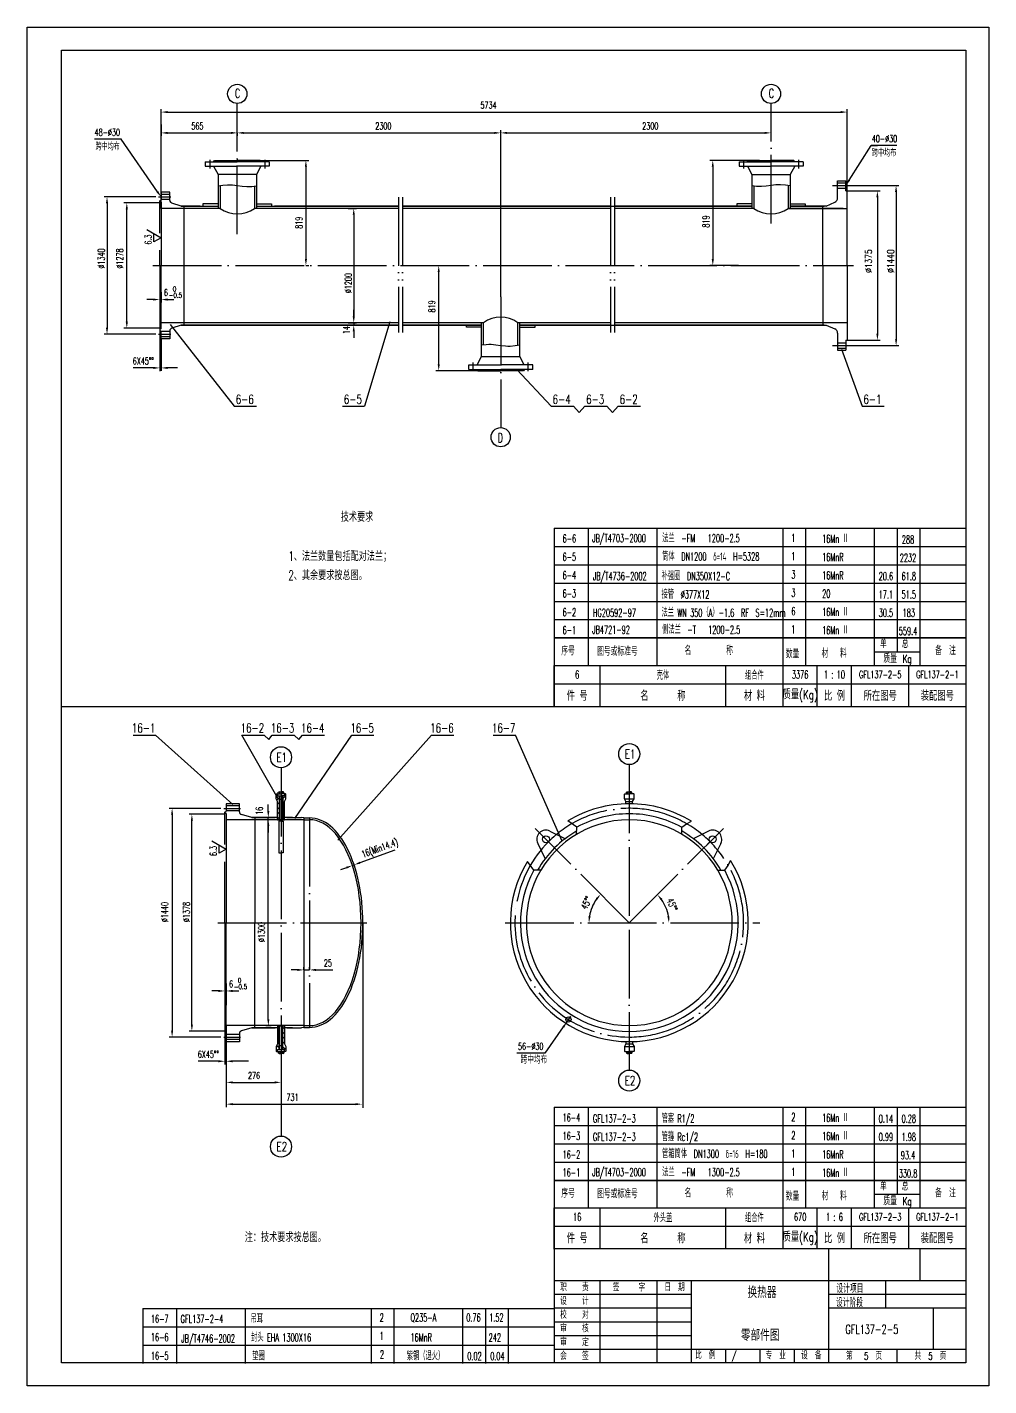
# Model space of a CAD drawing. Extents: x -955 to 1252, y 69 to 1417.
# Drawn here: x -955 to -534, y 72 to 666 of the extents above; entities that cross this region are included whole.
import ezdxf
from ezdxf.enums import TextEntityAlignment as Align

# ---------------------------------------------------------------- set-up
doc = ezdxf.new("R2010")
doc.units = 0
doc.header["$MEASUREMENT"] = 0
doc.linetypes.add('DASHDOT-M', pattern=[36, 30, -3, 0, -3])
doc.linetypes.add('DIVIDE-M', pattern=[39, 30, -3, 0, -3, 0, -3])
doc.layers.get('0').update_dxf_attribs({"linetype": 'CONTINUOUS'})
for name, color, linetype in [('CDR_DWG1', 4, 'CONTINUOUS'), ('CDR_DWG2', 2, 'CONTINUOUS'), ('CDR_DWG3', 1, 'DASHDOT-M'), ('CDR_DWG4', 3, 'DIVIDE-M')]:
    doc.layers.add(name, color=color, linetype=linetype)
doc.styles.add('HZ', font='romans', dxfattribs={"width": 0.7, "bigfont": 'hz'})

# ---------------------------------------------------------------- blocks, each defined once
blk = doc.blocks.new('*X13')
for p, q in [((15.53, 49.48), (16.04, 49.98)), ((15.79, 47.61), (16.92, 48.74)), ((18.35, 48.05), (19.73, 49.43)), ((16.16, 45.86), (16.92, 46.62)), ((16.16, 43.74), (16.92, 44.5)), ((16.16, 41.62), (16.92, 42.38)), ((18.35, 45.93), (19.1, 46.68)), ((18.35, 43.8), (19.1, 44.56)), ((18.35, 41.68), (19.1, 42.44)), ((16.16, 39.5), (16.92, 40.26)), ((18.35, 39.56), (19.1, 40.32))]:
    blk.add_line(p, q)

msp = doc.modelspace()

# ---------------------------------------------------------------- linework, layer by layer
for p, q in [((-954.67, 72.48), (-954.67, 666.48)), ((-954.67, 666.48), (-534.17, 666.48)), ((-534.17, 666.48), (-534.17, 72.48)), ((-896.1, 624), (-896.1, 630.61)), ((-862.8, 620.26), (-862.8, 633.11)), ((-596.11, 594.86), (-596.11, 630.61)), ((-896.1, 587.26), (-896.1, 624)), ((-896.1, 624), (-896.1, 619.01)), ((-893.3, 629.36), (-598.91, 629.36)), ((-893.3, 620.26), (-865.6, 620.26)), ((-862.8, 620.26), (-862.8, 621.51)), ((-862.8, 620.26), (-862.8, 619.01)), ((-860, 620.26), (-750.41, 620.26)), ((-747.61, 548.55), (-747.61, 621.51)), ((-744.81, 620.26), (-632.21, 620.26)), ((-629.41, 616.51), (-629.41, 621.51)), ((-596.11, 605.8), (-596.11, 618.76)), ((-913.83, 617.48), (-925.18, 617.48)), ((-913.46, 617.48), (-913.83, 617.48)), ((-897.7, 594.54), (-913.64, 617.48)), ((-595.21, 599.62), (-585.68, 614.72)), ((-585.68, 614.72), (-582.88, 614.72)), ((-574.33, 614.72), (-585.68, 614.72)), ((-852.8, 608.26), (-831.54, 608.26)), ((-634.41, 608.26), (-656.12, 608.26)), ((-832.79, 605.46), (-832.79, 565.06)), ((-654.87, 605.46), (-654.87, 565.06)), ((-596.11, 594.86), (-581.64, 594.86)), ((-594.61, 597.26), (-573.47, 597.26)), ((-574.72, 594.46), (-574.72, 530.06)), ((-898.37, 592.24), (-921, 592.24)), ((-919.75, 589.44), (-919.75, 535.07)), ((-896.7, 589.66), (-912.35, 589.66)), ((-582.89, 592.06), (-582.89, 532.46)), ((-911.1, 537.66), (-911.1, 586.86)), ((-814.25, 587.26), (-810.62, 587.26)), ((-811.87, 584.46), (-811.87, 540.06)), ((-902.35, 578.02), (-896.1, 574.42)), ((-899.23, 572.61), (-899.23, 576.22)), ((-896.1, 574.42), (-899.23, 572.61)), ((-832.88, 562.26), (-831.54, 562.26)), ((-777.08, 562.26), (-773.46, 562.26)), ((-774.71, 519.06), (-774.71, 559.46)), ((-899.5, 547.39), (-902.3, 547.39)), ((-896.7, 547.53), (-896.7, 546.14)), ((-896.1, 547.39), (-896.7, 547.39)), ((-896.1, 547.39), (-896.7, 547.39)), ((-896.1, 550.64), (-896.1, 546.14)), ((-893.3, 547.39), (-890.5, 547.39)), ((-811.87, 540.06), (-811.87, 542.86)), ((-896.7, 534.86), (-912.35, 534.86)), ((-892.21, 536.54), (-864.09, 500.73)), ((-814.25, 537.26), (-810.62, 537.26)), ((-811.87, 536.26), (-813.12, 536.26)), ((-811.87, 537.26), (-811.87, 536.26)), ((-811.87, 537.26), (-811.87, 536.26)), ((-796.16, 537.61), (-807.11, 500.73)), ((-898.37, 532.27), (-921, 532.27)), ((-896.7, 534.23), (-896.7, 516.09)), ((-896.1, 530.23), (-896.1, 518.76)), ((-811.87, 533.46), (-811.87, 530.66)), ((-596.11, 529.66), (-581.64, 529.66)), ((-598.63, 525.77), (-589.61, 500.73)), ((-594.61, 527.26), (-573.47, 527.26)), ((-899.5, 517.51), (-908.29, 517.51)), ((-896.1, 517.51), (-896.7, 517.51)), ((-896.1, 517.51), (-896.7, 517.51)), ((-896.1, 518.76), (-896.1, 516.26)), ((-896.1, 517.51), (-896.1, 518.76)), ((-888.88, 517.51), (-893.3, 517.51)), ((-740.61, 516.86), (-725.51, 500.73)), ((-752.61, 516.26), (-775.96, 516.26)), ((-747.61, 511.81), (-747.61, 503.01)), ((-864.09, 500.73), (-854.38, 500.73)), ((-816.81, 500.73), (-807.11, 500.73)), ((-747.61, 504.26), (-747.61, 491.4)), ((-725.51, 500.73), (-715.81, 500.73)), ((-715.81, 500.73), (-713.31, 497.98)), ((-713.31, 497.98), (-710.86, 500.73)), ((-710.86, 500.73), (-701.16, 500.73)), ((-701.16, 500.73), (-698.66, 497.98)), ((-698.66, 497.98), (-696.2, 500.73)), ((-696.2, 500.73), (-686.5, 500.73)), ((-589.61, 500.73), (-579.91, 500.73)), ((-574.17, 407.45), (-574.17, 447.45)), ((-724.16, 439.45), (-544.17, 439.45)), ((-724.16, 431.45), (-544.17, 431.45)), ((-724.16, 423.45), (-544.17, 423.45)), ((-724.16, 415.45), (-544.17, 415.45)), ((-724.16, 407.45), (-544.17, 407.45)), ((-724.16, 407.45), (-544.17, 407.45)), ((-724.16, 407.45), (-544.17, 407.45)), ((-574.17, 399.45), (-574.17, 407.45)), ((-574.17, 393.45), (-574.17, 399.45)), ((-584.17, 393.45), (-564.17, 393.45)), ((-724.17, 369.45), (-724.17, 387.45)), ((-724.17, 379.45), (-544.17, 379.45)), ((-724.16, 379.45), (-544.17, 379.45)), ((-939.67, 369.48), (-544.17, 369.48)), ((-908.31, 357.02), (-898.6, 357.02)), ((-864.67, 326.57), (-898.6, 357.02)), ((-844.96, 329.16), (-860.76, 357.02)), ((-860.76, 357.02), (-851.06, 357.02)), ((-851.06, 357.02), (-849.04, 355.01)), ((-849.04, 355.01), (-847.55, 357.02)), ((-847.55, 357.02), (-837.85, 357.02)), ((-837.85, 357.02), (-835.83, 355.01)), ((-837.64, 320.55), (-812.74, 357.02)), ((-835.83, 355.01), (-834.35, 357.02)), ((-834.35, 357.02), (-824.64, 357.02)), ((-818.85, 311.03), (-777.86, 357.02)), ((-812.74, 357.02), (-803.04, 357.02)), ((-777.86, 357.02), (-768.16, 357.02)), ((-750.86, 357.02), (-741.16, 357.02)), ((-720.79, 310.57), (-741.16, 357.02)), ((-869.92, 324.95), (-892.55, 324.95)), ((-891.3, 322.15), (-891.3, 227.78)), ((-868.25, 322.36), (-883.9, 322.36)), ((-868.74, 324.95), (-861.42, 324.95)), ((-849.22, 323.77), (-849.22, 326.57)), ((-849.22, 232.76), (-849.22, 320.97)), ((-882.65, 230.36), (-882.65, 319.56)), ((-849.22, 317.17), (-849.22, 314.37)), ((-873.9, 310.73), (-867.65, 307.12)), ((-870.77, 305.32), (-870.77, 308.93)), ((-867.65, 307.12), (-870.77, 305.32)), ((-809.08, 301.21), (-793.79, 306.85)), ((-815.09, 298.99), (-817.71, 298.02)), ((-812.19, 299.24), (-812.89, 301.13)), ((-812.46, 299.96), (-811.71, 300.24)), ((-811.44, 299.51), (-812.14, 301.41)), ((-807.87, 274.97), (-807.87, 194.01)), ((-833.67, 254.31), (-833.67, 255.56)), ((-831.17, 254.31), (-831.17, 255.56)), ((-836.47, 254.31), (-839.27, 254.31)), ((-833.67, 254.31), (-831.17, 254.31)), ((-828.37, 254.31), (-821.07, 254.31)), ((-871.05, 245.1), (-873.85, 245.1)), ((-867.65, 245.1), (-868.25, 245.1)), ((-867.65, 245.1), (-868.25, 245.1)), ((-864.85, 245.1), (-862.05, 245.1)), ((-868.25, 227.56), (-883.9, 227.56)), ((-868.25, 226.94), (-868.25, 212.97)), ((-867.65, 229.97), (-867.65, 196.26)), ((-720.23, 229.37), (-728.36, 217.94)), ((-869.92, 224.98), (-892.55, 224.98)), ((-868.74, 224.98), (-861.42, 224.98)), ((-871.05, 214.38), (-879.84, 214.38)), ((-867.65, 214.38), (-868.25, 214.38)), ((-867.65, 214.38), (-868.25, 214.38)), ((-867.65, 215.63), (-867.65, 213.13)), ((-867.65, 214.38), (-867.65, 215.63)), ((-857.95, 214.38), (-864.85, 214.38)), ((-728.36, 217.94), (-740.53, 217.94)), ((-843.67, 211.92), (-843.67, 181.67)), ((-867.65, 205.25), (-867.65, 203.89)), ((-867.65, 205.14), (-867.65, 203.26)), ((-867.65, 204.2), (-867.65, 202.56)), ((-864.85, 205.14), (-846.47, 205.14)), ((-843.67, 205.25), (-843.67, 203.89)), ((-867.65, 196.72), (-867.65, 194.37)), ((-864.85, 195.62), (-811.05, 195.62)), ((-724.16, 186.29), (-544.17, 186.29)), ((-724.16, 178.29), (-544.17, 178.29)), ((-724.16, 170.29), (-544.17, 170.29)), ((-544.17, 162.29), (-724.16, 162.29)), ((-724.16, 162.29), (-544.17, 162.29)), ((-574.17, 156.29), (-574.17, 162.29)), ((-584.17, 156.29), (-564.17, 156.29)), ((-724.17, 132.3), (-724.17, 150.3)), ((-724.17, 142.3), (-544.17, 142.3)), ((-724.16, 142.3), (-544.17, 142.3)), ((-724.17, 132.51), (-544.17, 132.51)), ((-604.18, 82.51), (-604.18, 132.51)), ((-564.18, 118.51), (-564.18, 132.51)), ((-724.18, 118.51), (-544.18, 118.51)), ((-704.18, 82.51), (-704.18, 118.51)), ((-679.18, 82.51), (-679.18, 118.51)), ((-664.18, 82.51), (-664.18, 118.51)), ((-579.18, 106.51), (-579.18, 118.51)), ((-579.18, 106.51), (-579.18, 118.51)), ((-724.18, 112.51), (-664.18, 112.51)), ((-604.18, 112.51), (-544.18, 112.51)), ((-724.18, 106.51), (-664.18, 106.51)), ((-604.18, 106.51), (-544.18, 106.51)), ((-558.55, 106.51), (-558.55, 88.51)), ((-904.16, 98.3), (-724.17, 98.3)), ((-724.18, 100.51), (-664.18, 100.51)), ((-904.16, 90.3), (-724.17, 90.3)), ((-724.18, 94.51), (-664.18, 94.51)), ((-724.18, 88.51), (-544.18, 88.51)), ((-649.18, 82.51), (-649.18, 88.51)), ((-634.18, 82.51), (-634.18, 88.51)), ((-619.18, 82.51), (-619.18, 88.51)), ((-574.18, 82.51), (-574.18, 88.51)), ((-534.17, 72.48), (-954.67, 72.48))]:
    msp.add_line(p, q)
at = {"extrusion": (0, 0, -1), "flags": 128}
for points in [[(871.2, 597.12), (869.1, 597.4), (867, 597.58), (865.95, 597.59), (864.9, 597.55), (862.8, 597.31), (860.7, 597.01), (858.61, 596.82), (857.56, 596.82), (856.5, 596.88), (854.4, 597.12)], [(739.21, 527.39), (741.31, 527.12), (743.42, 526.94), (744.47, 526.92), (745.52, 526.96), (747.61, 527.2), (749.71, 527.5), (751.81, 527.69), (752.86, 527.7), (753.91, 527.63), (756.01, 527.39)]]:
    msp.add_lwpolyline(points, dxfattribs=at)
at = {"flags": 128}
msp.add_lwpolyline([(-621.01, 597.12), (-623.11, 597.4), (-625.21, 597.58), (-626.26, 597.59), (-627.31, 597.55), (-629.41, 597.31), (-631.51, 597.01), (-633.6, 596.82), (-634.65, 596.82), (-635.7, 596.88), (-637.81, 597.12)], dxfattribs=at)
for radius, start, end in [(17.63, 144.11024, 170.88976), (17.35, 9.25788, 35.74212)]:
    msp.add_arc((-691.39, 274.97), radius, start, end)
for points in [[(-893.3, 629.82), (-893.3, 628.89), (-896.1, 629.36)], [(-598.91, 629.82), (-598.91, 628.89), (-596.11, 629.36)], [(-893.3, 620.72), (-893.3, 619.79), (-896.1, 620.26)], [(-865.6, 620.72), (-865.6, 619.79), (-862.8, 620.26)], [(-860, 620.72), (-860, 619.79), (-862.8, 620.26)], [(-750.41, 620.72), (-750.41, 619.79), (-747.61, 620.26)], [(-744.81, 620.72), (-744.81, 619.79), (-747.61, 620.26)], [(-632.21, 620.72), (-632.21, 619.79), (-629.41, 620.26)], [(-833.25, 605.46), (-832.32, 605.46), (-832.79, 608.26)], [(-655.34, 605.46), (-654.41, 605.46), (-654.87, 608.26)], [(-897.32, 594.81), (-898.08, 594.27), (-896.1, 592.24)], [(-594.82, 599.38), (-595.61, 599.87), (-596.71, 597.26)], [(-583.36, 592.06), (-582.43, 592.06), (-582.89, 594.86)], [(-575.18, 594.46), (-574.25, 594.46), (-574.72, 597.26)], [(-919.28, 589.44), (-920.22, 589.44), (-919.75, 592.24)], [(-910.63, 586.86), (-911.56, 586.86), (-911.1, 589.66)], [(-812.33, 584.46), (-811.4, 584.46), (-811.87, 587.26)], [(-833.25, 565.06), (-832.32, 565.06), (-832.79, 562.26)], [(-655.34, 565.06), (-654.41, 565.06), (-654.87, 562.26)], [(-775.18, 559.46), (-774.25, 559.46), (-774.71, 562.26)], [(-899.5, 547.86), (-899.5, 546.93), (-896.7, 547.39)], [(-893.3, 547.86), (-893.3, 546.93), (-896.1, 547.39)], [(-893.3, 547.86), (-893.3, 546.93), (-896.1, 547.39)], [(-919.28, 535.07), (-920.22, 535.07), (-919.75, 532.27)], [(-910.63, 537.66), (-911.56, 537.66), (-911.1, 534.86)], [(-812.33, 540.06), (-811.4, 540.06), (-811.87, 537.26)], [(-812.33, 540.06), (-811.4, 540.06), (-811.87, 537.26)], [(-812.33, 533.46), (-811.4, 533.46), (-811.87, 536.26)], [(-583.36, 532.46), (-582.43, 532.46), (-582.89, 529.66)], [(-575.18, 530.06), (-574.25, 530.06), (-574.72, 527.26)], [(-899.5, 517.97), (-899.5, 517.04), (-896.7, 517.51)], [(-893.3, 517.97), (-893.3, 517.04), (-896.1, 517.51)], [(-775.18, 519.06), (-774.25, 519.06), (-774.71, 516.26)], [(-890.83, 322.15), (-891.76, 322.15), (-891.3, 324.95)], [(-882.18, 319.56), (-883.11, 319.56), (-882.65, 322.36)], [(-849.69, 323.77), (-848.75, 323.77), (-849.22, 320.97)], [(-849.69, 317.17), (-848.75, 317.17), (-849.22, 319.97)], [(-849.69, 317.17), (-848.75, 317.17), (-849.22, 319.97)], [(-815.25, 299.43), (-814.93, 298.55), (-812.46, 299.96)], [(-809.24, 301.65), (-808.92, 300.77), (-811.71, 300.24)], [(-706.03, 285.6), (-705.32, 285), (-703.86, 287.43)], [(-677.67, 284.8), (-676.96, 285.4), (-679.13, 287.23)], [(-708.33, 277.72), (-709.26, 277.79), (-709.02, 274.97)], [(-673.8, 277.79), (-674.74, 277.72), (-674.04, 274.97)], [(-836.47, 254.78), (-836.47, 253.85), (-833.67, 254.31)], [(-828.37, 254.78), (-828.37, 253.85), (-831.17, 254.31)], [(-871.05, 245.57), (-871.05, 244.64), (-868.25, 245.1)], [(-864.85, 245.57), (-864.85, 244.64), (-867.65, 245.1)], [(-864.85, 245.57), (-864.85, 244.64), (-867.65, 245.1)], [(-849.69, 232.76), (-848.75, 232.76), (-849.22, 229.96)], [(-890.83, 227.78), (-891.76, 227.78), (-891.3, 224.98)], [(-882.18, 230.36), (-883.11, 230.36), (-882.65, 227.56)], [(-720.61, 229.64), (-719.85, 229.1), (-718.61, 231.66)], [(-871.05, 214.85), (-871.05, 213.92), (-868.25, 214.38)], [(-864.85, 214.85), (-864.85, 213.92), (-867.65, 214.38)], [(-864.85, 205.61), (-864.85, 204.68), (-867.65, 205.14)], [(-846.47, 205.61), (-846.47, 204.68), (-843.67, 205.14)], [(-864.85, 196.09), (-864.85, 195.16), (-867.65, 195.62)], [(-811.05, 196.09), (-811.05, 195.16), (-808.25, 195.62)]]:
    msp.add_solid(points)
at = {"layer": 'CDR_DWG1'}
for p, q in [((-939.67, 82.48), (-939.67, 656.48)), ((-939.67, 656.48), (-544.17, 656.48)), ((-544.17, 656.48), (-544.17, 82.48)), ((-876.8, 607.66), (-862.8, 607.66)), ((-876.8, 607.66), (-876.8, 605.66)), ((-873.25, 607.66), (-872.81, 608.26)), ((-872.81, 608.26), (-862.8, 608.26)), ((-852.8, 608.26), (-862.8, 608.26)), ((-848.8, 607.66), (-862.8, 607.66)), ((-852.35, 607.66), (-852.8, 608.26)), ((-848.8, 607.66), (-848.8, 605.66)), ((-643.41, 607.66), (-643.41, 605.66)), ((-643.41, 607.66), (-629.41, 607.66)), ((-639.86, 607.66), (-639.41, 608.26)), ((-639.41, 608.26), (-629.41, 608.26)), ((-619.4, 608.26), (-629.41, 608.26)), ((-615.41, 607.66), (-629.41, 607.66)), ((-618.95, 607.66), (-619.4, 608.26)), ((-615.41, 607.66), (-615.41, 605.66)), ((-876.8, 605.66), (-862.8, 605.66)), ((-873.13, 605.66), (-871.2, 602.01)), ((-871.2, 602.01), (-871.2, 587.26)), ((-854.4, 602.01), (-871.2, 602.01)), ((-848.8, 605.66), (-862.8, 605.66)), ((-852.47, 605.66), (-854.4, 602.01)), ((-854.4, 602.01), (-854.4, 587.26)), ((-643.41, 605.66), (-629.41, 605.66)), ((-639.74, 605.66), (-637.81, 602.01)), ((-637.81, 602.01), (-637.81, 587.26)), ((-637.81, 602.01), (-621.01, 602.01)), ((-615.41, 605.66), (-629.41, 605.66)), ((-619.07, 605.66), (-621.01, 602.01)), ((-621.01, 602.01), (-621.01, 587.26)), ((-896.1, 594.28), (-896.1, 590.94)), ((-892.3, 594.28), (-896.1, 594.28)), ((-892.3, 590.75), (-892.3, 594.28)), ((-870.3, 597.24), (-870.3, 587.26)), ((-855.3, 597.01), (-855.3, 587.26)), ((-636.91, 597.01), (-636.91, 587.26)), ((-621.91, 597.24), (-621.91, 587.26)), ((-600.31, 599.26), (-596.71, 599.26)), ((-600.31, 591.79), (-600.31, 599.26)), ((-600.31, 598.41), (-596.71, 598.41)), ((-600.31, 596.11), (-596.71, 596.11)), ((-596.71, 594.86), (-596.71, 599.26)), ((-596.71, 594.86), (-596.11, 594.86)), ((-596.11, 562.26), (-596.11, 594.86)), ((-896.7, 590.6), (-896.1, 590.94)), ((-896.7, 576.37), (-896.7, 590.6)), ((-896.1, 589.96), (-896.7, 589.96)), ((-892.3, 593.39), (-896.1, 593.39)), ((-892.3, 591.09), (-896.1, 591.09)), ((-896.1, 589.96), (-896.1, 562.26)), ((-887.37, 588.26), (-891.42, 589.6)), ((-887.39, 588.26), (-871.2, 588.26)), ((-879.05, 588.26), (-887.37, 588.26)), ((-886.1, 588.26), (-886.1, 562.26)), ((-871.2, 589.26), (-877.8, 589.26)), ((-877.8, 589.26), (-877.8, 588.26)), ((-854.4, 589.26), (-847.8, 589.26)), ((-854.4, 588.26), (-792.25, 588.26)), ((-847.8, 589.26), (-847.8, 588.26)), ((-792.25, 588.26), (-846.55, 588.26)), ((-790.53, 588.26), (-688.06, 588.26)), ((-699.62, 588.26), (-790.53, 588.26)), ((-688.06, 588.26), (-697.91, 588.26)), ((-688.06, 588.26), (-637.81, 588.26)), ((-637.81, 588.26), (-688.06, 588.26)), ((-644.41, 589.26), (-644.41, 588.26)), ((-637.81, 589.26), (-644.41, 589.26)), ((-621.01, 589.26), (-614.41, 589.26)), ((-621.01, 588.26), (-606.11, 588.26)), ((-606.1, 588.26), (-621.01, 588.26)), ((-621.01, 588.26), (-606.11, 588.26)), ((-605.23, 588.26), (-621.01, 588.26)), ((-614.41, 589.26), (-614.41, 588.26)), ((-606.71, 562.26), (-606.71, 588.26)), ((-605.23, 588.26), (-601.48, 589.97)), ((-870.3, 587.26), (-896.1, 587.26)), ((-792.25, 587.26), (-855.3, 587.26)), ((-699.62, 587.26), (-790.53, 587.26)), ((-688.06, 587.26), (-697.91, 587.26)), ((-636.91, 587.26), (-688.06, 587.26)), ((-621.91, 587.26), (-596.11, 587.26)), ((-597.91, 587.26), (-621.91, 587.26)), ((-896.7, 562.26), (-896.7, 568.93)), ((-896.7, 562.26), (-896.7, 533.91)), ((-896.1, 534.55), (-896.1, 562.26)), ((-886.08, 536.46), (-886.08, 562.26)), ((-643.62, 562.26), (-656.12, 562.26)), ((-606.71, 562.26), (-606.71, 536.26)), ((-596.11, 562.26), (-596.11, 529.66)), ((-792.25, 537.26), (-896.1, 537.26)), ((-887.37, 536.26), (-891.42, 534.92)), ((-887.39, 536.26), (-792.25, 536.26)), ((-792.25, 536.26), (-887.37, 536.26)), ((-776.31, 537.26), (-790.53, 537.26)), ((-790.53, 536.26), (-777.51, 536.26)), ((-777.51, 536.26), (-790.53, 536.26)), ((-755.11, 537.26), (-781.21, 537.26)), ((-780.01, 536.26), (-756.01, 536.26)), ((-756.01, 536.26), (-780.01, 536.26)), ((-762.61, 535.26), (-762.61, 536.26)), ((-756.01, 535.26), (-762.61, 535.26)), ((-756.01, 522.5), (-756.01, 537.26)), ((-755.11, 527.51), (-755.11, 537.26)), ((-740.11, 527.27), (-740.11, 537.26)), ((-699.62, 537.26), (-740.11, 537.26)), ((-739.21, 522.5), (-739.21, 537.26)), ((-739.21, 536.26), (-688.06, 536.26)), ((-699.62, 536.26), (-739.21, 536.26)), ((-739.21, 535.26), (-732.61, 535.26)), ((-732.61, 535.26), (-732.61, 536.26)), ((-688.06, 537.26), (-697.91, 537.26)), ((-688.06, 536.26), (-697.91, 536.26)), ((-618.3, 537.26), (-688.06, 537.26)), ((-619.2, 536.26), (-688.06, 536.26)), ((-688.06, 536.26), (-619.2, 536.26)), ((-596.11, 537.26), (-621.91, 537.26)), ((-621.01, 536.26), (-605.23, 536.26)), ((-606.11, 536.26), (-621.01, 536.26)), ((-605.23, 536.26), (-601.48, 534.55)), ((-896.1, 534.55), (-896.7, 534.55)), ((-896.7, 533.91), (-896.1, 533.57)), ((-896.1, 530.23), (-896.1, 533.57)), ((-892.3, 533.42), (-896.1, 533.42)), ((-892.3, 531.12), (-896.1, 531.12)), ((-892.3, 530.23), (-896.1, 530.23)), ((-892.3, 533.76), (-892.3, 530.23)), ((-600.31, 532.73), (-600.31, 525.26)), ((-596.71, 529.66), (-596.71, 525.26)), ((-596.71, 529.66), (-596.11, 529.66)), ((-600.31, 528.41), (-596.71, 528.41)), ((-600.31, 526.11), (-596.71, 526.11)), ((-600.31, 525.26), (-596.71, 525.26)), ((-761.61, 518.86), (-747.61, 518.86)), ((-761.61, 516.86), (-761.61, 518.86)), ((-761.61, 516.86), (-747.61, 516.86)), ((-758.06, 516.86), (-757.61, 516.26)), ((-757.94, 518.86), (-756.01, 522.5)), ((-756.01, 522.5), (-739.21, 522.5)), ((-733.61, 518.86), (-747.61, 518.86)), ((-733.61, 516.86), (-747.61, 516.86)), ((-737.28, 518.86), (-739.21, 522.5)), ((-737.16, 516.86), (-737.6, 516.26)), ((-733.61, 516.86), (-733.61, 518.86)), ((-757.61, 516.26), (-747.61, 516.26)), ((-737.6, 516.26), (-747.61, 516.26)), ((-724.16, 447.45), (-724.16, 407.45)), ((-724.16, 447.45), (-544.17, 447.45)), ((-709.16, 407.45), (-709.16, 447.45)), ((-679.16, 407.45), (-679.16, 447.45)), ((-624.17, 407.45), (-624.17, 447.45)), ((-614.17, 407.45), (-614.17, 447.45)), ((-584.17, 407.45), (-584.17, 447.45)), ((-564.17, 407.45), (-564.17, 447.45)), ((-724.16, 407.45), (-724.16, 369.45)), ((-709.16, 399.45), (-709.16, 407.45)), ((-679.16, 399.45), (-679.16, 407.45)), ((-624.17, 399.45), (-624.17, 407.45)), ((-614.17, 399.45), (-614.17, 407.45)), ((-584.17, 399.45), (-584.17, 407.45)), ((-564.17, 399.45), (-564.17, 407.45)), ((-724.16, 399.45), (-544.17, 399.45)), ((-544.17, 399.45), (-724.16, 399.45)), ((-709.16, 387.45), (-709.16, 399.45)), ((-679.16, 387.45), (-679.16, 399.45)), ((-624.17, 387.45), (-624.17, 399.45)), ((-614.17, 387.45), (-614.17, 399.45)), ((-584.17, 387.45), (-584.17, 399.45)), ((-564.17, 387.45), (-564.17, 399.45)), ((-724.17, 387.45), (-544.17, 387.45)), ((-704.17, 369.45), (-704.17, 387.45)), ((-649.17, 369.45), (-649.17, 387.45)), ((-624.17, 369.45), (-624.17, 387.45)), ((-609.17, 369.45), (-609.17, 387.45)), ((-594.17, 369.45), (-594.17, 387.45)), ((-569.17, 369.45), (-569.17, 387.45)), ((-861.87, 326.99), (-867.65, 326.99)), ((-867.65, 326.99), (-867.65, 323.65)), ((-861.87, 323.46), (-861.87, 326.99)), ((-845.78, 331.14), (-845.61, 331.31)), ((-845.78, 329.04), (-845.78, 331.14)), ((-845.15, 327.95), (-845.78, 329.04)), ((-845.61, 331.31), (-845.27, 331.31)), ((-845.27, 331.31), (-845.27, 330.47)), ((-845.27, 330.47), (-844.52, 330.47)), ((-845.22, 331.28), (-843.67, 331.28)), ((-845.15, 320.13), (-845.15, 327.95)), ((-844.85, 331.28), (-844.85, 331.99)), ((-844.55, 332.12), (-843.67, 332.12)), ((-844.52, 330.47), (-844.39, 330.3)), ((-844.52, 330.47), (-844.52, 319.97)), ((-844.52, 330.46), (-843.68, 330.46)), ((-844.39, 330.3), (-844.39, 320.13)), ((-843.67, 328.79), (-844.39, 328.79)), ((-844.26, 331.28), (-844.26, 331.99)), ((-842.84, 330.46), (-843.68, 330.46)), ((-842.79, 332.12), (-843.67, 332.12)), ((-842.12, 331.28), (-843.67, 331.28)), ((-843.67, 328.79), (-842.96, 328.79)), ((-843.08, 331.28), (-843.08, 331.99)), ((-842.84, 330.47), (-842.96, 330.3)), ((-842.96, 330.3), (-842.96, 320.13)), ((-842.08, 330.47), (-842.84, 330.47)), ((-842.84, 330.47), (-842.84, 319.97)), ((-842.49, 331.28), (-842.49, 331.99)), ((-842.21, 327.95), (-841.58, 329.04)), ((-842.21, 322.06), (-842.21, 327.95)), ((-842.08, 331.31), (-842.08, 330.47)), ((-841.75, 331.31), (-842.08, 331.31)), ((-841.58, 331.14), (-841.75, 331.31)), ((-841.58, 329.04), (-841.58, 331.14)), ((-693.5, 331.14), (-693.33, 331.31)), ((-693.5, 329.04), (-693.5, 331.14)), ((-693.5, 329.04), (-689.3, 329.04)), ((-692.87, 327.95), (-693.5, 329.04)), ((-693.33, 331.31), (-693, 331.31)), ((-692.95, 331.28), (-691.39, 331.28)), ((-692.87, 327.95), (-689.93, 327.95)), ((-692.87, 326.94), (-692.87, 327.95)), ((-692.57, 331.28), (-692.57, 331.99)), ((-692.27, 332.12), (-691.39, 332.12)), ((-691.98, 331.28), (-691.98, 331.99)), ((-690.51, 332.12), (-691.39, 332.12)), ((-689.84, 331.28), (-691.39, 331.28)), ((-690.8, 331.28), (-690.8, 331.99)), ((-690.22, 331.28), (-690.22, 331.99)), ((-689.93, 327.95), (-689.3, 329.04)), ((-689.93, 326.94), (-689.93, 327.95)), ((-689.47, 331.31), (-689.8, 331.31)), ((-689.3, 331.14), (-689.47, 331.31)), ((-689.3, 329.04), (-689.3, 331.14)), ((-868.25, 323.31), (-867.65, 323.65)), ((-868.25, 309.08), (-868.25, 323.31)), ((-867.65, 322.67), (-868.25, 322.67)), ((-861.87, 326.1), (-867.65, 326.1)), ((-861.87, 323.8), (-867.65, 323.8)), ((-867.65, 322.67), (-867.65, 274.97)), ((-856.44, 320.97), (-860.99, 322.3)), ((-856.46, 320.97), (-846.17, 320.97)), ((-845.15, 320.97), (-856.44, 320.97)), ((-855.17, 320.97), (-855.17, 274.97)), ((-842.21, 320.13), (-842.21, 322.06)), ((-838.65, 320.97), (-842.21, 320.97)), ((-841.17, 320.97), (-834.74, 320.97)), ((-833.67, 320.77), (-834.74, 320.97)), ((-833.67, 320.77), (-833.67, 274.97)), ((-833.67, 320.77), (-831.17, 320.77)), ((-833.67, 319.97), (-867.65, 319.97)), ((-844.98, 319.97), (-845.15, 320.13)), ((-845.14, 319.99), (-842.21, 319.99)), ((-844.52, 319.97), (-844.98, 319.97)), ((-844.6, 319.37), (-844.6, 305.49)), ((-843.67, 319.37), (-844.6, 319.37)), ((-844.39, 320.13), (-844.52, 319.97)), ((-844.39, 320.13), (-843.68, 320.13)), ((-842.96, 320.13), (-843.68, 320.13)), ((-843.67, 319.37), (-842.74, 319.37)), ((-842.96, 320.13), (-842.84, 319.97)), ((-842.84, 319.97), (-842.38, 319.97)), ((-842.74, 319.37), (-842.74, 305.49)), ((-842.38, 319.97), (-842.21, 320.13)), ((-833.67, 319.97), (-831.17, 319.97)), ((-726.08, 315), (-719.34, 311.69)), ((-714.3, 316.69), (-718.2, 319.52)), ((-714.41, 313.63), (-714.3, 316.69)), ((-668.48, 316.69), (-666.35, 318.24)), ((-668.37, 313.63), (-668.48, 316.69)), ((-666.35, 318.24), (-664.2, 319.29)), ((-656.71, 315), (-663.44, 311.69)), ((-731.43, 309.65), (-728.11, 302.91)), ((-657.27, 309.09), (-654.81, 311.55)), ((-651.35, 309.65), (-654.67, 302.91)), ((-844.6, 305.49), (-843.67, 305.49)), ((-842.74, 305.49), (-843.67, 305.49)), ((-868.25, 274.97), (-868.25, 301.64)), ((-733.12, 297.87), (-735.95, 301.78)), ((-730.06, 297.98), (-733.12, 297.87)), ((-652.73, 297.98), (-649.67, 297.87)), ((-649.67, 297.87), (-648.12, 300.01)), ((-648.12, 300.01), (-647.07, 302.16)), ((-868.25, 274.97), (-868.25, 226.62)), ((-867.65, 227.26), (-867.65, 274.97)), ((-855.15, 229.17), (-855.15, 274.97)), ((-833.67, 274.97), (-833.67, 229.16)), ((-868.25, 245.24), (-868.25, 238.85)), ((-867.65, 248.35), (-867.65, 238.85)), ((-867.65, 227.26), (-868.25, 227.26)), ((-868.25, 226.62), (-867.65, 226.28)), ((-833.67, 229.97), (-868.19, 229.97)), ((-867.65, 222.94), (-867.65, 226.28)), ((-861.87, 226.13), (-867.65, 226.13)), ((-861.87, 226.47), (-861.87, 222.94)), ((-856.44, 228.97), (-860.99, 227.63)), ((-856.46, 228.97), (-846.17, 228.97)), ((-845.15, 228.97), (-856.44, 228.97)), ((-850.34, 229.96), (-847.97, 229.96)), ((-844.98, 229.97), (-845.15, 229.8)), ((-845.15, 229.8), (-845.15, 221.98)), ((-845.14, 229.94), (-842.21, 229.94)), ((-844.52, 229.97), (-844.98, 229.97)), ((-844.52, 219.46), (-844.52, 229.97)), ((-844.39, 229.8), (-844.52, 229.97)), ((-844.39, 219.63), (-844.39, 229.8)), ((-844.39, 229.8), (-843.68, 229.8)), ((-842.96, 229.8), (-843.68, 229.8)), ((-842.96, 229.8), (-842.84, 229.97)), ((-842.96, 219.63), (-842.96, 229.8)), ((-842.84, 219.46), (-842.84, 229.97)), ((-842.84, 229.97), (-842.38, 229.97)), ((-842.38, 229.97), (-842.21, 229.8)), ((-842.21, 229.8), (-842.21, 227.87)), ((-838.65, 228.97), (-842.21, 228.97)), ((-842.21, 227.87), (-842.21, 221.98)), ((-841.17, 228.97), (-834.74, 228.97)), ((-833.67, 229.17), (-834.74, 228.97)), ((-833.67, 229.97), (-831.17, 229.97)), ((-833.67, 229.17), (-831.17, 229.17)), ((-861.87, 223.83), (-867.65, 223.83)), ((-861.87, 222.94), (-867.65, 222.94)), ((-845.15, 221.98), (-845.78, 220.89)), ((-845.78, 220.89), (-845.78, 218.79)), ((-843.67, 221.14), (-844.39, 221.14)), ((-843.67, 221.14), (-842.96, 221.14)), ((-842.21, 221.98), (-841.58, 220.89)), ((-841.58, 220.89), (-841.58, 218.79)), ((-692.87, 221.98), (-693.5, 220.89)), ((-693.5, 220.89), (-689.3, 220.89)), ((-693.5, 220.89), (-693.5, 218.79)), ((-692.87, 222.99), (-692.87, 221.98)), ((-692.87, 221.98), (-689.93, 221.98)), ((-689.93, 222.99), (-689.93, 221.98)), ((-689.93, 221.98), (-689.3, 220.89)), ((-689.3, 220.89), (-689.3, 218.79)), ((-845.78, 218.79), (-845.61, 218.62)), ((-845.61, 218.62), (-845.27, 218.62)), ((-845.27, 219.46), (-844.52, 219.46)), ((-845.27, 218.62), (-845.27, 219.46)), ((-845.22, 218.65), (-843.67, 218.65)), ((-844.85, 218.65), (-844.85, 217.94)), ((-844.55, 217.81), (-843.67, 217.81)), ((-844.52, 219.46), (-844.39, 219.63)), ((-844.52, 219.47), (-843.68, 219.47)), ((-844.26, 218.65), (-844.26, 217.94)), ((-842.84, 219.47), (-843.68, 219.47)), ((-842.12, 218.65), (-843.67, 218.65)), ((-842.79, 217.81), (-843.67, 217.81)), ((-843.08, 218.65), (-843.08, 217.94)), ((-842.84, 219.46), (-842.96, 219.63)), ((-842.08, 219.46), (-842.84, 219.46)), ((-842.49, 218.65), (-842.49, 217.94)), ((-842.08, 218.62), (-842.08, 219.46)), ((-841.75, 218.62), (-842.08, 218.62)), ((-841.58, 218.79), (-841.75, 218.62)), ((-693.5, 218.79), (-693.33, 218.62)), ((-693.33, 218.62), (-693, 218.62)), ((-692.95, 218.65), (-691.39, 218.65)), ((-692.57, 218.65), (-692.57, 217.94)), ((-692.27, 217.81), (-691.39, 217.81)), ((-691.98, 218.65), (-691.98, 217.94)), ((-689.84, 218.65), (-691.39, 218.65)), ((-690.51, 217.81), (-691.39, 217.81)), ((-690.8, 218.65), (-690.8, 217.94)), ((-690.22, 218.65), (-690.22, 217.94)), ((-689.47, 218.62), (-689.8, 218.62)), ((-689.3, 218.79), (-689.47, 218.62)), ((-724.16, 194.29), (-544.17, 194.29)), ((-724.16, 194.29), (-724.16, 132.3)), ((-709.16, 162.29), (-709.16, 194.29)), ((-679.16, 162.29), (-679.16, 194.29)), ((-624.17, 162.29), (-624.17, 194.29)), ((-614.17, 162.29), (-614.17, 194.29)), ((-584.17, 162.29), (-584.17, 194.29)), ((-574.17, 162.29), (-574.17, 194.29)), ((-564.17, 162.29), (-564.17, 194.29)), ((-709.16, 150.29), (-709.16, 162.29)), ((-679.16, 150.29), (-679.16, 162.29)), ((-624.17, 150.29), (-624.17, 162.29)), ((-614.17, 150.29), (-614.17, 162.29)), ((-584.17, 150.29), (-584.17, 162.29)), ((-564.17, 150.29), (-564.17, 162.29)), ((-724.17, 150.3), (-544.17, 150.3)), ((-704.17, 132.3), (-704.17, 150.3)), ((-649.17, 132.3), (-649.17, 150.3)), ((-624.17, 132.3), (-624.17, 150.3)), ((-609.17, 132.3), (-609.17, 150.3)), ((-594.17, 132.3), (-594.17, 150.3)), ((-569.17, 132.3), (-569.17, 150.3)), ((-724.17, 132.51), (-724.17, 82.48)), ((-724.17, 132.51), (-544.17, 132.51)), ((-604.18, 82.51), (-604.18, 132.51)), ((-904.16, 106.3), (-724.17, 106.3)), ((-904.16, 106.3), (-904.16, 82.3)), ((-889.16, 82.3), (-889.16, 106.3)), ((-859.16, 82.3), (-859.16, 106.3)), ((-804.17, 82.3), (-804.17, 106.3)), ((-794.17, 82.3), (-794.17, 106.3)), ((-764.17, 82.3), (-764.17, 106.3)), ((-754.17, 82.3), (-754.17, 106.3)), ((-744.17, 82.3), (-744.17, 106.3)), ((-544.17, 82.48), (-939.67, 82.48))]:
    msp.add_line(p, q, dxfattribs=at)
at = {"layer": 'CDR_DWG1', "flags": 128}
for points in [[(-831.17, 229.17), (-829.99, 229.22), (-828.81, 229.4), (-827.64, 229.69), (-826.48, 230.09), (-825.34, 230.6), (-824.22, 231.22), (-823.12, 231.95), (-822.05, 232.77), (-821, 233.7), (-819.98, 234.73), (-818.99, 235.86), (-818.03, 237.07), (-817.1, 238.37), (-816.21, 239.76), (-815.36, 241.24), (-814.54, 242.79), (-813.77, 244.42), (-813.04, 246.11), (-812.35, 247.88), (-811.7, 249.71), (-811.1, 251.6), (-810.55, 253.55), (-810.05, 255.54), (-809.6, 257.58), (-809.2, 259.66), (-808.85, 261.78), (-808.55, 263.93), (-808.31, 266.11), (-808.12, 268.3), (-807.98, 270.52), (-807.9, 272.74), (-807.87, 274.97), (-807.9, 277.19), (-807.98, 279.42), (-808.12, 281.63), (-808.31, 283.82), (-808.55, 286), (-808.85, 288.15), (-809.2, 290.27), (-809.6, 292.35), (-810.05, 294.39), (-810.55, 296.38), (-811.1, 298.33), (-811.7, 300.22), (-812.35, 302.05), (-813.04, 303.82), (-813.77, 305.51), (-814.54, 307.14), (-815.36, 308.69), (-816.21, 310.17), (-817.1, 311.56), (-818.03, 312.86), (-818.99, 314.08), (-819.98, 315.2), (-821, 316.23), (-822.05, 317.16), (-823.12, 317.99), (-824.22, 318.71), (-825.34, 319.33), (-826.48, 319.84), (-827.64, 320.24), (-828.81, 320.53), (-829.99, 320.71), (-831.17, 320.77)], [(-831.17, 229.97), (-829.7, 230.06), (-828.23, 230.35), (-826.78, 230.83), (-825.35, 231.5), (-823.94, 232.35), (-822.56, 233.39), (-821.22, 234.61), (-819.92, 235.99), (-818.67, 237.55), (-817.47, 239.26), (-816.33, 241.13), (-815.26, 243.15), (-814.25, 245.29), (-813.32, 247.57), (-812.46, 249.96), (-811.68, 252.47), (-810.99, 255.06), (-810.38, 257.74), (-809.86, 260.5), (-809.44, 263.32), (-809.1, 266.19), (-808.86, 269.09), (-808.72, 272.02), (-808.67, 274.97), (-808.72, 277.91), (-808.86, 280.84), (-809.1, 283.74), (-809.44, 286.61), (-809.86, 289.43), (-810.38, 292.19), (-810.99, 294.87), (-811.68, 297.47), (-812.46, 299.97), (-813.32, 302.36), (-814.25, 304.64), (-815.26, 306.78), (-816.33, 308.8), (-817.47, 310.67), (-818.67, 312.38), (-819.92, 313.94), (-821.22, 315.32), (-822.56, 316.54), (-823.94, 317.58), (-825.35, 318.43), (-826.78, 319.1), (-828.23, 319.58), (-829.7, 319.87), (-831.17, 319.97)]]:
    msp.add_lwpolyline(points, dxfattribs=at)
at = {"layer": 'CDR_DWG1'}
for centre, radius in [((-727.84, 311.42), 1.5), ((-654.94, 311.42), 1.5), ((-717.99, 232.63), 1.15)]:
    msp.add_circle(centre, radius, dxfattribs=at)
for centre, radius, start, end in [((-891.1, 590.75), 1.2, 180.00012, 254.64464), ((-602.31, 591.79), 2, 294.47212, 0), ((-862.8, 597.49), 12.69, 233.76833, 306.23167), ((-629.41, 597.49), 12.69, 233.76833, 306.23167), ((-891.1, 533.76), 1.2, 105.35536, 179.99988), ((-747.61, 527.02), 12.69, 53.76833, 126.23167), ((-602.31, 532.73), 2, 0, 65.52788), ((-844.55, 331.71), 0.406, 43.60282, 136.39718), ((-843.67, 330.69), 1.44, 65.81049, 114.18951), ((-842.79, 331.71), 0.406, 43.60282, 136.39718), ((-691.39, 274.97), 52, 90, 121.03666), ((-692.27, 331.71), 0.406, 43.60282, 136.39718), ((-691.39, 330.69), 1.44, 65.81049, 114.18951), ((-691.39, 274.97), 52, 58.4678, 90), ((-690.51, 331.71), 0.406, 43.60282, 136.39718), ((-860.67, 323.46), 1.2, 180.00012, 254.64464), ((-691.39, 274.97), 47.6, 90, 118.76776), ((-691.39, 274.97), 47.6, 61.23224, 90), ((-691.39, 274.97), 45, 21.90814, 158.09186), ((-727.84, 311.42), 4, 63.77819, 206.22181), ((-691.39, 274.97), 46.2, 119.81092, 150.18908), ((-691.39, 274.97), 46.2, 29.81092, 60.18908), ((-654.94, 311.42), 4, 333.77819, 116.22181), ((-691.39, 274.97), 52, 148.96334, 270), ((-691.39, 274.97), 47.6, 151.23224, 270), ((-691.39, 274.97), 52, 270, 31.5322), ((-691.39, 274.97), 47.6, 270, 28.76776), ((-691.39, 274.97), 45, 158.09186, 201.90814), ((-691.39, 274.97), 45, 338.09186, 21.90814), ((-691.39, 274.97), 45, 201.90814, 338.09186), ((-860.67, 226.47), 1.2, 105.35536, 179.99988), ((-844.55, 218.22), 0.406, 223.60282, 316.39718), ((-843.67, 219.24), 1.44, 245.81049, 294.18951), ((-842.79, 218.22), 0.406, 223.60282, 316.39718), ((-692.27, 218.22), 0.406, 223.60282, 316.39718), ((-691.39, 219.24), 1.44, 245.81049, 294.18951), ((-690.51, 218.22), 0.406, 223.60282, 316.39718)]:
    msp.add_arc(centre, radius, start, end, dxfattribs=at)
at = {"layer": 'CDR_DWG2'}
for centre, radius in [((-862.8, 637.31), 4.2), ((-629.41, 637.31), 4.2), ((-747.61, 487.2), 4.2), ((-843.67, 347.27), 4.6), ((-691.39, 348.7), 4.6), ((-691.39, 205.92), 4.6), ((-843.67, 177.06), 4.6)]:
    msp.add_circle(centre, radius, dxfattribs=at)
at = {"layer": 'CDR_DWG3', "linetype": 'DASHDOT-M'}
for p, q in [((-629.41, 580.61), (-629.41, 633.11)), ((-862.8, 612.7), (-862.8, 621.51)), ((-862.8, 575.96), (-862.8, 612.7)), ((-874.8, 608.45), (-874.8, 604.7)), ((-850.8, 608.45), (-850.8, 604.7)), ((-641.41, 608.45), (-641.41, 604.7)), ((-617.41, 608.45), (-617.41, 604.7)), ((-602.55, 597.26), (-594.61, 597.26)), ((-897.2, 592.24), (-891.85, 592.24)), ((-899.71, 562.26), (-593.29, 562.26)), ((-747.61, 548.55), (-747.61, 511.81)), ((-897.2, 532.27), (-891.85, 532.27)), ((-602.55, 527.26), (-594.61, 527.26)), ((-759.61, 516.07), (-759.61, 519.81)), ((-735.61, 516.07), (-735.61, 519.81)), ((-843.67, 342.67), (-843.67, 211.92)), ((-691.39, 344.09), (-691.39, 210.52)), ((-831.17, 320.77), (-831.17, 229.17)), ((-691.39, 274.97), (-732.61, 316.19)), ((-691.39, 274.97), (-650.17, 316.19)), ((-871.26, 274.97), (-806.2, 274.97)), ((-745.62, 274.97), (-634.33, 274.97)), ((-717.07, 234.11), (-718.92, 231.16))]:
    msp.add_line(p, q, dxfattribs=at)
for start, end in [(59.94023, 135), (270, 59.94023), (135, 270)]:
    msp.add_arc((-691.39, 274.97), 50, start, end, dxfattribs=at)
at = {"layer": 'CDR_DWG4', "linetype": 'DIVIDE-M'}
for p, q in [((-792.25, 592.17), (-792.25, 532.95)), ((-790.53, 592.17), (-790.53, 532.95)), ((-699.62, 592.17), (-699.62, 532.95)), ((-697.91, 592.17), (-697.91, 532.95))]:
    msp.add_line(p, q, dxfattribs=at)

# ---------------------------------------------------------------- block references
msp.add_blockref('*X13', (-861.31, 280.99))
at = {"xscale": -1, "rotation": 180}
msp.add_blockref('*X13', (-861.31, 268.94), dxfattribs=at)

# ---------------------------------------------------------------- texts
at = {"style": 'HZ'}
for s, height, width, p in [('5734', 3, 0.65, (-756.46, 630.86)), ('565', 3, 0.65, (-882.88, 621.76)), ('2300', 3, 0.65, (-802.44, 621.76)), ('2300', 3, 0.65, (-685.74, 621.76)), ('48-%%c30', 3, 0.65, (-925.18, 618.98)), ('40-%%c30', 3, 0.65, (-585.36, 616.22)), ('跨中均布', 3, 0.68, (-924.76, 612.73)), ('跨中均布', 3, 0.68, (-585.27, 609.98)), ('0', 2.08, 0.7, (-891, 550.97)), ('6', 3, 0.65, (-894.87, 548.96)), ('-0.5', 2.084, 0.7, (-892.73, 548.22)), ('6X45%%d%%d', 3, 0.65, (-908.52, 519.01)), ('技术要求', 4.2, 0.65, (-817.53, 450.24)), ('6-6', 3.5, 0.6, (-720.56, 441.15)), ('JB/T4703-2000', 3.5, 0.6, (-707.59, 441.29)), ('法兰  -FM   1200-2.5', 3.5, 0.6, (-677.03, 441.29)), ('16Mn Ⅱ', 3.5, 0.6, (-607.06, 441.06)), ('1、法兰数量包括配对法兰；', 4.2, 0.65, (-840.43, 433.1)), ('6-5', 3.5, 0.6, (-720.56, 433.15)), ('筒体  DN1200  δ=14  H=5328', 3.5, 0.6, (-677.03, 433.29)), ('16MnR', 3.5, 0.6, (-607.06, 433.06)), ('2、其余要求按总图。', 4.2, 0.65, (-840.43, 424.74)), ('6-4', 3.5, 0.6, (-720.56, 425.15)), ('JB/T4736-2002', 3.5, 0.6, (-707.27, 424.73)), ('补强圈  DN350X12-C', 3.5, 0.6, (-677.27, 424.73)), ('16MnR', 3.5, 0.6, (-607.06, 425.06)), ('6-3', 3.5, 0.6, (-720.56, 417.15)), ('接管  %%C377X12', 3.5, 0.6, (-677.27, 416.73)), ('20  ', 3.5, 0.6, (-607.06, 417.06)), ('6-2', 3.5, 0.6, (-720.56, 408.98)), ('HG20592-97', 3.5, 0.6, (-707.27, 408.73)), ('法兰 WN 350（A）-1.6  RF  S=12mm', 3.5, 0.6, (-677.27, 408.73)), ('16Mn Ⅱ', 3.5, 0.6, (-607.06, 409.06)), ('6-1', 3.5, 0.6, (-720.56, 401.15)), ('JB4721-92', 3.5, 0.6, (-707.59, 401.29)), ('侧法兰  -T   1200-2.5', 3.5, 0.6, (-677.03, 401.29)), ('16Mn Ⅱ', 3.5, 0.6, (-607.06, 401.06)), ('单', 3.5, 0.65, (-581.77, 395.1)), ('总', 3.5, 0.65, (-572.24, 395.1)), ('序号', 3.5, 0.65, (-721.11, 391.91)), ('图号或标准号', 3.5, 0.65, (-705.44, 391.72)), ('名         称', 3.5, 0.65, (-667.24, 392.09)), ('数量', 3.5, 0.65, (-622.94, 390.64)), ('材   料', 3.5, 0.65, (-607.29, 390.84)), ('质量', 3.5, 0.65, (-580.27, 388.62)), ('Kg', 3.5, 0.65, (-571.84, 388.57)), ('备  注', 3.5, 0.65, (-557.63, 392.06)), ('25', 3, 0.65, (-824.94, 255.81)), ('6', 3, 0.65, (-866.41, 246.67)), ('0', 2.08, 0.7, (-862.54, 248.68)), ('-0.5', 2.084, 0.7, (-864.28, 245.93)), ('56-%%c30', 3, 0.65, (-740.03, 219.44)), ('6X45%%d%%d', 3, 0.65, (-880.07, 215.88)), ('跨中均布', 3.2, 0.7, (-738.93, 213.42)), ('276', 3, 0.65, (-858.1, 206.64)), ('731', 3, 0.65, (-841.28, 197.12)), ('16-4', 3.5, 0.6, (-720.56, 188)), ('GFL137-2-3', 3.5, 0.6, (-707.27, 187.57)), ('管塞 R1/2', 3.5, 0.6, (-677.27, 187.57)), ('16Mn Ⅱ', 3.5, 0.6, (-607.06, 187.9)), ('16-3', 3.5, 0.6, (-720.56, 180)), ('GFL137-2-3', 3.5, 0.6, (-707.27, 179.57)), ('管箍 Rc1/2', 3.5, 0.6, (-677.27, 179.57)), ('16Mn Ⅱ', 3.5, 0.6, (-607.06, 179.9)), ('16-2', 3.5, 0.6, (-720.56, 171.82)), ('管箱筒体  DN1300  δ=16  H=180', 3.5, 0.6, (-677.03, 172.13)), ('16MnR', 3.5, 0.6, (-607.06, 171.9)), ('16-1', 3.5, 0.6, (-720.56, 164)), ('JB/T4703-2000', 3.5, 0.6, (-707.59, 164.13)), ('法兰  -FM   1300-2.5', 3.5, 0.6, (-677.03, 164.13)), ('16Mn Ⅱ', 3.5, 0.6, (-607.06, 163.9)), ('单', 3.5, 0.65, (-581.77, 157.95)), ('总', 3.5, 0.65, (-572.24, 157.95)), ('序号', 3.5, 0.65, (-721.11, 154.75)), ('图号或标准号', 3.5, 0.65, (-705.44, 154.56)), ('名         称', 3.5, 0.65, (-667.24, 154.93)), ('数量', 3.5, 0.65, (-622.94, 153.49)), ('材   料', 3.5, 0.65, (-607.29, 153.69)), ('质量', 3.5, 0.65, (-580.27, 151.46)), ('Kg', 3.5, 0.65, (-571.84, 151.41)), ('备  注', 3.5, 0.65, (-557.63, 154.91)), ('注：技术要求按总图。', 4.2, 0.65, (-859.52, 135.33)), ('职    责', 3.2, 0.7, (-721.62, 113.89)), ('签     字', 3.2, 0.7, (-698.6, 113.84)), ('日  期', 3.2, 0.7, (-676.06, 113.93)), ('设计项目', 3.5, 0.65, (-600.83, 113.13)), ('设    计', 3.2, 0.7, (-721.62, 107.89)), ('设计阶段', 3.5, 0.65, (-601.03, 106.98)), ('16-7', 3.5, 0.6, (-900.56, 100)), ('GFL137-2-4', 3.5, 0.6, (-887.59, 99.95)), ('吊耳', 3.5, 0.6, (-857.03, 99.95)), ('Q235-A', 3.5, 0.6, (-787.06, 100.56)), ('校    对', 3.2, 0.7, (-721.62, 101.89)), ('16-6', 3.5, 0.6, (-900.56, 92)), ('JB/T4746-2002', 3.5, 0.6, (-887.27, 91.39)), ('封头 EHA 1300X16', 3.5, 0.6, (-856.74, 91.83)), ('16MnR', 3.5, 0.6, (-787.06, 91.9)), ('242', 3.5, 0.6, (-752.86, 91.83)), ('审    核', 3.2, 0.7, (-721.62, 95.89)), ('GFL137-2-5', 4, 0.65, (-596.89, 95.19)), ('审    定', 3.2, 0.7, (-721.62, 89.89)), ('16-5', 3.5, 0.6, (-900.56, 83.82)), ('垫圈', 3.5, 0.6, (-856.25, 83.74)), ('会    签', 3.2, 0.7, (-721.62, 83.89)), ('比  例', 3.2, 0.7, (-662.59, 84.31)), ('/', 3.2, 0.7, (-646.63, 84.13)), ('专  业', 3.2, 0.7, (-631.81, 84.11)), ('设  备', 3.2, 0.7, (-616.23, 84.1)), ('第   5  页', 3.2, 0.7, (-596.64, 83.9)), ('共  5  页', 3.2, 0.7, (-566.64, 83.9))]:
    msp.add_text(s, height=height, dxfattribs=dict(at, width=width)).set_placement(p)
at = {"style": 'HZ', "width": 0.65}
for s, rotation, p in [('819', 90, (-834.29, 578.34)), ('819', 90, (-656.37, 578.85)), ('6.3', 90, (-900.26, 571.39)), ('%%c1200', 90, (-812.78, 550.15)), ('819', 90, (-776.21, 541.72)), ('14', 90, (-813.56, 532.32)), ('16', 90, (-851.69, 322.1)), ('16(Min14.4)', 20, (-807.83, 303.31)), ('6.3', 90, (-871.81, 304.1)), ('45%%d%%d', 64.08577, (-709.98, 280.48)), ('45%%d%%d', 291.68525, (-675.05, 284.87)), ('%%c1300', 90, (-850.72, 266.46))]:
    msp.add_text(s, height=3, rotation=rotation, dxfattribs=at).set_placement(p)
at = {"style": 'HZ'}
for s, width, p in [('%%C1340', 0.65, (-920.74, 565.31)), ('%%C1278', 0.65, (-912.68, 565.31)), ('%%C1375', 0.8, (-585.28, 564.21)), ('%%C1440', 0.8, (-575.58, 564.21)), ('%%C1440', 0.65, (-893.03, 279.62)), ('%%C1378', 0.65, (-883.53, 279.62))]:
    msp.add_text(s, height=3, rotation=90, dxfattribs=dict(at, width=width)).set_placement(p, align=Align.CENTER)
for s, height, width, p in [('1', 3.5, 0.6, (-619.62, 443.17)), ('288', 3.5, 0.6, (-569.5, 442.47)), ('1', 3.5, 0.6, (-619.62, 435.17)), ('2232', 3.5, 0.6, (-569.5, 434.47)), ('3', 3.5, 0.6, (-619.62, 427.17)), ('20.6', 3.5, 0.6, (-579.17, 426.43)), ('61.8', 3.5, 0.6, (-569.17, 426.43)), ('3', 3.5, 0.6, (-619.62, 419.17)), ('17.1', 3.5, 0.6, (-579.17, 418.43)), ('51.5', 3.5, 0.6, (-569.17, 418.43)), ('6', 3.5, 0.6, (-619.62, 411.17)), ('30.5', 3.5, 0.6, (-579.17, 410.43)), ('183', 3.5, 0.6, (-569.17, 410.43)), ('1', 3.5, 0.6, (-619.62, 403.17)), ('559.4', 3.5, 0.6, (-569.5, 402.47)), ('6', 3.5, 0.6, (-714.17, 383.45)), ('壳体', 3.5, 0.6, (-676.67, 383.45)), ('组合件', 3.5, 0.6, (-636.67, 383.45)), ('3376', 3.5, 0.6, (-616.67, 383.45)), ('1 : 10', 3.5, 0.6, (-601.67, 383.45)), ('GFL137-2-5', 3.2, 0.65, (-581.67, 383.45)), ('GFL137-2-1', 3.2, 0.65, (-556.67, 383.45)), ('件 号', 4, 0.7, (-714.17, 374.45)), ('名      称', 4, 0.7, (-676.67, 374.45)), ('材 料', 4, 0.7, (-636.67, 374.45)), ('质量(Kg)', 4, 0.7, (-616.67, 374.45)), ('比 例', 4, 0.7, (-601.67, 374.45)), ('所在图号', 4, 0.7, (-581.67, 374.45)), ('装配图号', 4, 0.7, (-556.67, 374.45)), ('2', 3.5, 0.6, (-619.62, 190.01)), ('0.14', 3.5, 0.6, (-579.17, 189.27)), ('0.28', 3.5, 0.6, (-569.17, 189.27)), ('2', 3.5, 0.6, (-619.62, 182.01)), ('0.99', 3.5, 0.6, (-579.17, 181.27)), ('1.98', 3.5, 0.6, (-569.17, 181.27)), ('1', 3.5, 0.6, (-619.62, 174.01)), ('93.4', 3.5, 0.6, (-569.5, 173.31)), ('1', 3.5, 0.6, (-619.62, 166.01)), ('330.8', 3.5, 0.6, (-569.5, 165.31)), ('16', 3.5, 0.6, (-714.17, 146.3)), ('外头盖', 3.5, 0.6, (-676.67, 146.3)), ('组合件', 3.5, 0.6, (-636.67, 146.3)), ('670', 3.5, 0.6, (-616.67, 146.3)), ('1 : 6', 3.5, 0.6, (-601.67, 146.3)), ('GFL137-2-3', 3.2, 0.65, (-581.67, 146.3)), ('GFL137-2-1', 3.2, 0.65, (-556.67, 146.3)), ('件 号', 4, 0.7, (-714.17, 137.3)), ('名      称', 4, 0.7, (-676.67, 137.3)), ('材 料', 4, 0.7, (-636.67, 137.3)), ('质量(Kg)', 4, 0.7, (-616.67, 137.3)), ('比 例', 4, 0.7, (-601.67, 137.3)), ('所在图号', 4, 0.7, (-581.67, 137.3)), ('装配图号', 4, 0.7, (-556.67, 137.3)), ('换热器', 5, 0.65, (-633.35, 113.62)), ('2', 3.5, 0.6, (-799.62, 102.33)), ('0.76', 3.5, 0.6, (-759.5, 102.33)), ('1.52', 3.5, 0.6, (-749.5, 102.33)), ('1', 3.5, 0.6, (-799.62, 94.33)), ('零部件图', 5, 0.65, (-634.17, 94.89)), ('2', 3.5, 0.6, (-799.51, 86.2)), ('0.02', 3.5, 0.6, (-759.06, 85.46)), ('0.04', 3.5, 0.6, (-749.06, 85.46))]:
    msp.add_text(s, height=height, dxfattribs=dict(at, width=width)).set_placement(p, align=Align.MIDDLE)
at = {"style": 'HZ', "width": 0.6}
msp.add_text('紫铜（退火）', height=3.5, dxfattribs=at).set_placement((-780.48, 83.74), align=Align.CENTER)
at = {"layer": 'CDR_DWG1', "style": 'HZ', "width": 0.7}
for s, p in [('6-6', (-859.54, 503.8)), ('6-5', (-812.26, 503.8)), ('6-4', (-720.96, 503.8)), ('6-3', (-706.31, 503.8)), ('6-2', (-691.65, 503.8)), ('6-1', (-585.06, 503.8)), ('16-1', (-903.76, 360.1)), ('16-2', (-856.21, 360.1)), ('16-3', (-843, 360.1)), ('16-4', (-829.8, 360.1)), ('16-5', (-808.19, 360.1)), ('16-6', (-773.31, 360.1)), ('16-7', (-746.31, 360.1))]:
    msp.add_text(s, height=4, dxfattribs=at).set_placement(p, align=Align.MIDDLE)
at = {"layer": 'CDR_DWG2', "style": 'HZ'}
for s, width, p in [('C', 0.65, (-862.64, 635.56)), ('C', 0.65, (-629.25, 635.56)), ('D', 0.65, (-747.77, 484.96)), ('E1', 0.7, (-691.06, 346.71)), ('E1', 0.7, (-843.34, 345.29)), ('E2', 0.7, (-691.06, 203.93)), ('E2', 0.7, (-843.34, 175.08))]:
    msp.add_text(s, height=4, dxfattribs=dict(at, width=width)).set_placement(p, align=Align.CENTER)

doc.saveas('drawing.dxf')
